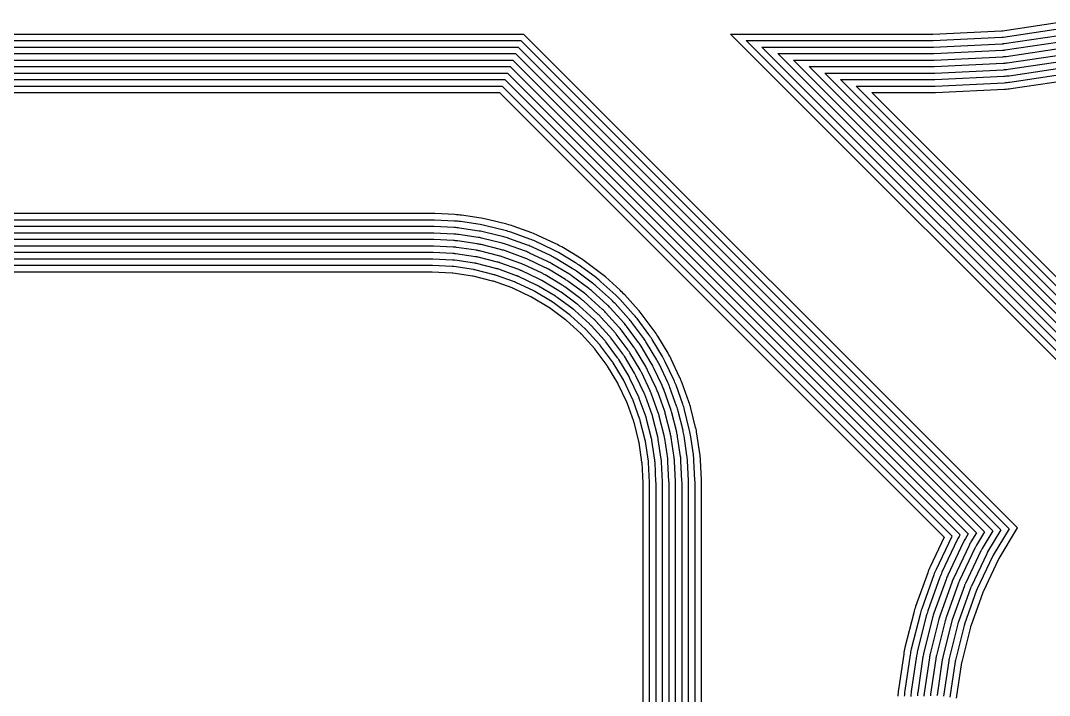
# Model space of a CAD drawing. Header units: metres. Extents: x 1.4 to 44.2, y 0.1 to 33.9.
# Drawn here: x 33.48 to 39.81, y 4.27 to 8.42 of the extents above; entities that cross this region are included whole.
import ezdxf

# ---------------------------------------------------------------- set-up
doc = ezdxf.new("R2010")
doc.units = ezdxf.units.M

msp = doc.modelspace()

# ---------------------------------------------------------------- linework, layer by layer
for points in [[(40.2485, 5.9382), (37.8477, 8.339), (39.089, 8.339), (39.0902, 8.339), (39.0915, 8.3391), (39.5147, 8.3599), (39.5159, 8.3599), (39.5172, 8.36), (39.5184, 8.3602), (39.5196, 8.3603), (39.9387, 8.4225)], [(40.2547, 5.9886), (37.9443, 8.299), (39.089, 8.299), (39.0912, 8.299), (39.0934, 8.2991), (39.5167, 8.3199), (39.5189, 8.32), (39.5211, 8.3202), (39.5233, 8.3205), (39.5255, 8.3208), (39.9446, 8.383)], [(29.183, 8.339), (36.5743, 8.339), (39.6118, 5.3015), (39.6113, 5.3008), (39.4978, 5.1114), (39.4972, 5.1103), (39.4966, 5.1092), (39.496, 5.1081), (39.4955, 5.107), (39.4011, 4.9074), (39.4006, 4.9063), (39.4001, 4.9052), (39.3996, 4.904), (39.3992, 4.9029), (39.3248, 4.695), (39.3244, 4.6938), (39.324, 4.6927), (39.3237, 4.6915), (39.3234, 4.6903), (39.2697, 4.4761), (39.2695, 4.4749), (39.2692, 4.4737), (39.269, 4.4725), (39.2688, 4.4713), (39.2364, 4.2529)], [(29.183, 8.299), (36.5578, 8.299), (39.5614, 5.2953), (39.4635, 5.1319), (39.4624, 5.13), (39.4613, 5.1281), (39.4603, 5.1261), (39.4593, 5.1241), (39.3649, 4.9245), (39.364, 4.9225), (39.3631, 4.9205), (39.3623, 4.9184), (39.3615, 4.9164), (39.2872, 4.7085), (39.2864, 4.7064), (39.2858, 4.7043), (39.2852, 4.7022), (39.2846, 4.7), (39.2309, 4.4858), (39.2304, 4.4837), (39.23, 4.4815), (39.2296, 4.4794), (39.2292, 4.4772), (39.1968, 4.2588)], [(40.2609, 6.0389), (38.0408, 8.259), (39.089, 8.259), (39.0922, 8.2591), (39.0954, 8.2592), (39.5186, 8.28), (39.5218, 8.2802), (39.525, 8.2804), (39.5282, 8.2808), (39.5313, 8.2812), (39.9505, 8.3434)], [(40.2671, 6.0893), (38.1374, 8.219), (39.089, 8.219), (39.0932, 8.2191), (39.0974, 8.2192), (39.5206, 8.24), (39.5248, 8.2403), (39.5289, 8.2406), (39.5331, 8.2411), (39.5372, 8.2416), (39.9564, 8.3038)], [(29.183, 8.259), (36.5412, 8.259), (39.5111, 5.2891), (39.4292, 5.1525), (39.4276, 5.1497), (39.426, 5.1469), (39.4246, 5.1441), (39.4232, 5.1412), (39.3288, 4.9416), (39.3274, 4.9387), (39.3262, 4.9358), (39.325, 4.9328), (39.3239, 4.9298), (39.2495, 4.7219), (39.2485, 4.7189), (39.2475, 4.7159), (39.2466, 4.7128), (39.2458, 4.7097), (39.1921, 4.4956), (39.1914, 4.4924), (39.1907, 4.4893), (39.1902, 4.4862), (39.1897, 4.483), (39.1573, 4.2646)], [(40.2733, 6.1397), (38.234, 8.179), (39.089, 8.179), (39.0942, 8.1791), (39.0993, 8.1793), (39.5226, 8.2001), (39.5277, 8.2004), (39.5328, 8.2008), (39.538, 8.2014), (39.5431, 8.2021), (39.9622, 8.2643)], [(29.183, 8.219), (36.5246, 8.219), (39.4607, 5.2829), (39.3949, 5.1731), (39.3928, 5.1694), (39.3908, 5.1658), (39.3888, 5.1621), (39.387, 5.1583), (39.2926, 4.9587), (39.2909, 4.9549), (39.2892, 4.9511), (39.2877, 4.9472), (39.2862, 4.9433), (39.2118, 4.7354), (39.2105, 4.7315), (39.2092, 4.7275), (39.2081, 4.7235), (39.207, 4.7195), (39.1533, 4.5053), (39.1524, 4.5012), (39.1515, 4.4971), (39.1507, 4.493), (39.1501, 4.4889), (39.1177, 4.2705), (39.1171, 4.2664)], [(29.183, 8.179), (36.5081, 8.179), (39.4104, 5.2767), (39.3606, 5.1936), (39.358, 5.1892), (39.3555, 5.1846), (39.3531, 5.1801), (39.3509, 5.1754), (39.2564, 4.9758), (39.2543, 4.9712), (39.2523, 4.9664), (39.2504, 4.9616), (39.2486, 4.9568), (39.1742, 4.7489), (39.1725, 4.744), (39.1709, 4.7391), (39.1695, 4.7342), (39.1682, 4.7292), (39.1145, 4.515), (39.1133, 4.51), (39.1123, 4.5049), (39.1113, 4.4999), (39.1105, 4.4948), (39.0781, 4.2764), (39.0774, 4.2713), (39.0769, 4.2661)], [(40.2795, 6.19), (38.3305, 8.139), (39.089, 8.139), (39.0951, 8.1391), (39.1013, 8.1393), (39.5245, 8.1601), (39.5306, 8.1605), (39.5368, 8.161), (39.5429, 8.1617), (39.5489, 8.1625), (39.9681, 8.2247)], [(40.2857, 6.2404), (38.4271, 8.099), (39.089, 8.099), (39.0961, 8.0991), (39.1032, 8.0994), (39.5265, 8.1202), (39.5336, 8.1206), (39.5407, 8.1212), (39.5477, 8.122), (39.5548, 8.1229), (39.974, 8.1851)], [(29.183, 8.139), (36.4915, 8.139), (39.36, 5.2705), (39.3263, 5.2142), (39.3232, 5.2089), (39.3202, 5.2035), (39.3174, 5.1981), (39.3147, 5.1925), (39.2203, 4.9929), (39.2177, 4.9874), (39.2153, 4.9817), (39.213, 4.976), (39.2109, 4.9703), (39.1365, 4.7624), (39.1345, 4.7566), (39.1327, 4.7507), (39.131, 4.7448), (39.1294, 4.7389), (39.0757, 4.5247), (39.0743, 4.5187), (39.073, 4.5127), (39.0719, 4.5067), (39.071, 4.5006), (39.0386, 4.2822), (39.0377, 4.2762), (39.0371, 4.2701), (39.0365, 4.2639)], [(40.292, 6.2907), (38.5237, 8.059), (39.089, 8.059), (39.0971, 8.0591), (39.1052, 8.0594), (39.5284, 8.0802), (39.5365, 8.0807), (39.5446, 8.0814), (39.5526, 8.0823), (39.5607, 8.0834), (39.9798, 8.1456)], [(40.299, 6.3403), (38.6202, 8.019), (39.089, 8.019), (39.0981, 8.0191), (39.1072, 8.0195), (39.5304, 8.0403), (39.5395, 8.0408), (39.5485, 8.0416), (39.5575, 8.0426), (39.5665, 8.0438), (39.9857, 8.106)], [(29.183, 8.099), (36.4749, 8.099), (39.3097, 5.2643), (39.2919, 5.2347), (39.2884, 5.2286), (39.2849, 5.2224), (39.2817, 5.216), (39.2785, 5.2096), (39.1841, 5.01), (39.1812, 5.0036), (39.1784, 4.997), (39.1757, 4.9904), (39.1732, 4.9837), (39.0988, 4.7759), (39.0965, 4.7691), (39.0944, 4.7623), (39.0924, 4.7555), (39.0906, 4.7486), (39.0369, 4.5344), (39.0353, 4.5275), (39.0338, 4.5205), (39.0325, 4.5135), (39.0314, 4.5065), (38.999, 4.2881), (38.998, 4.2811), (38.9972, 4.274), (38.9966, 4.2669)], [(29.183, 8.059), (36.4584, 8.059), (39.2593, 5.2581), (39.2576, 5.2553), (39.2536, 5.2483), (39.2497, 5.2412), (39.2459, 5.234), (39.2424, 5.2267), (39.148, 5.0271), (39.1446, 5.0198), (39.1414, 5.0123), (39.1384, 5.0048), (39.1356, 4.9972), (39.0612, 4.7893), (39.0586, 4.7817), (39.0561, 4.7739), (39.0539, 4.7662), (39.0518, 4.7583), (38.9981, 4.5441), (38.9963, 4.5363), (38.9946, 4.5283), (38.9931, 4.5204), (38.9918, 4.5124), (38.9594, 4.294), (38.9583, 4.2859), (38.9574, 4.2779), (38.9567, 4.2698), (38.9562, 4.2617)], [(40.3073, 6.3886), (38.7168, 7.979), (39.089, 7.979), (39.0991, 7.9791), (39.1091, 7.9795), (39.5324, 8.0003), (39.5424, 8.0009), (39.5524, 8.0018), (39.5624, 8.0029), (39.5724, 8.0042), (39.9916, 8.0664)], [(29.183, 8.019), (36.4418, 8.019), (39.2097, 5.2511), (39.2062, 5.2439), (39.1118, 5.0442), (39.108, 5.036), (39.1044, 5.0276), (39.1011, 5.0192), (39.0979, 5.0107), (39.0235, 4.8028), (39.0206, 4.7942), (39.0178, 4.7856), (39.0153, 4.7768), (39.013, 4.7681), (38.9593, 4.5539), (38.9572, 4.545), (38.9554, 4.5361), (38.9537, 4.5272), (38.9523, 4.5183), (38.9199, 4.2998), (38.9186, 4.2908), (38.9176, 4.2818), (38.9168, 4.2728), (38.9163, 4.2637)], [(29.183, 7.979), (36.4252, 7.979), (39.1615, 5.2428), (39.0756, 5.0613), (39.0715, 5.0522), (39.0675, 5.043), (39.0638, 5.0336), (39.0603, 5.0242), (38.9859, 4.8163), (38.9826, 4.8068), (38.9796, 4.7972), (38.9767, 4.7875), (38.9742, 4.7778), (38.9205, 4.5636), (38.9182, 4.5538), (38.9161, 4.544), (38.9143, 4.5341), (38.9127, 4.5241), (38.8803, 4.3057), (38.8789, 4.2957), (38.8778, 4.2857), (38.877, 4.2757), (38.8763, 4.2657)], [(37.669, 3.075), (37.669, 5.575), (37.6689, 5.5851), (37.6685, 5.5951), (37.6625, 5.7177), (37.6619, 5.7277), (37.661, 5.7377), (37.6599, 5.7477), (37.6586, 5.7577), (37.6406, 5.879), (37.639, 5.889), (37.6371, 5.8989), (37.635, 5.9087), (37.6327, 5.9185), (37.6029, 6.0375), (37.6003, 6.0472), (37.5975, 6.0569), (37.5945, 6.0665), (37.5912, 6.076), (37.5499, 6.1915), (37.5464, 6.2009), (37.5427, 6.2103), (37.5387, 6.2195), (37.5345, 6.2287), (37.482, 6.3396), (37.4776, 6.3486), (37.473, 6.3575), (37.4681, 6.3663), (37.4631, 6.375), (37.4, 6.4803), (37.3947, 6.4888), (37.3893, 6.4973), (37.3836, 6.5056), (37.3777, 6.5137), (37.3046, 6.6122), (37.2985, 6.6202), (37.2922, 6.6281), (37.2857, 6.6358), (37.2791, 6.6433), (37.1967, 6.7342), (37.1898, 6.7416), (37.1828, 6.7488), (37.1756, 6.7558), (37.1682, 6.7627), (37.0773, 6.8451), (37.0698, 6.8517), (37.0621, 6.8582), (37.0542, 6.8645), (37.0462, 6.8706), (36.9477, 6.9437), (36.9396, 6.9496), (36.9313, 6.9553), (36.9228, 6.9607), (36.9143, 6.966), (36.809, 7.0291), (36.8003, 7.0341), (36.7915, 7.039), (36.7826, 7.0436), (36.7736, 7.048), (36.6627, 7.1005), (36.6535, 7.1047), (36.6443, 7.1087), (36.6349, 7.1124), (36.6255, 7.1159), (36.51, 7.1572), (36.5005, 7.1605), (36.4909, 7.1635), (36.4812, 7.1663), (36.4715, 7.1689), (36.3525, 7.1987), (36.3427, 7.201), (36.3329, 7.2031), (36.323, 7.205), (36.313, 7.2066), (36.1917, 7.2246), (36.1817, 7.2259), (36.1717, 7.227), (36.1617, 7.2279), (36.1517, 7.2285), (36.0291, 7.2345), (36.0191, 7.2349), (36.009, 7.235), (32.009, 7.235)], [(37.629, 3.075), (37.629, 5.575), (37.6289, 5.5841), (37.6286, 5.5932), (37.6225, 5.7157), (37.622, 5.7248), (37.6212, 5.7338), (37.6202, 5.7428), (37.619, 5.7518), (37.601, 5.8732), (37.5995, 5.8821), (37.5979, 5.8911), (37.596, 5.8999), (37.5939, 5.9088), (37.5641, 6.0278), (37.5618, 6.0366), (37.5593, 6.0453), (37.5565, 6.0539), (37.5536, 6.0625), (37.5122, 6.178), (37.5091, 6.1865), (37.5057, 6.195), (37.5021, 6.2033), (37.4983, 6.2116), (37.4459, 6.3225), (37.4419, 6.3306), (37.4377, 6.3387), (37.4333, 6.3466), (37.4288, 6.3545), (37.3657, 6.4597), (37.3609, 6.4674), (37.356, 6.475), (37.3509, 6.4825), (37.3455, 6.4899), (37.2725, 6.5884), (37.267, 6.5956), (37.2613, 6.6027), (37.2554, 6.6097), (37.2494, 6.6165), (37.167, 6.7074), (37.1609, 6.714), (37.1545, 6.7205), (37.148, 6.7269), (37.1414, 6.733), (37.0505, 6.8154), (37.0437, 6.8214), (37.0367, 6.8273), (37.0296, 6.833), (37.0224, 6.8385), (36.9239, 6.9115), (36.9165, 6.9169), (36.909, 6.922), (36.9014, 6.9269), (36.8937, 6.9317), (36.7885, 6.9948), (36.7806, 6.9993), (36.7727, 7.0037), (36.7646, 7.0079), (36.7565, 7.0119), (36.6456, 7.0643), (36.6373, 7.0681), (36.629, 7.0717), (36.6205, 7.0751), (36.612, 7.0782), (36.4965, 7.1196), (36.4879, 7.1225), (36.4793, 7.1253), (36.4706, 7.1278), (36.4618, 7.1301), (36.3428, 7.1599), (36.3339, 7.162), (36.3251, 7.1639), (36.3161, 7.1655), (36.3072, 7.167), (36.1858, 7.185), (36.1768, 7.1862), (36.1678, 7.1872), (36.1588, 7.188), (36.1497, 7.1885), (36.0272, 7.1946), (36.0181, 7.1949), (36.009, 7.195), (32.009, 7.195)], [(37.589, 3.075), (37.589, 5.575), (37.5889, 5.5831), (37.5886, 5.5912), (37.5826, 5.7137), (37.5821, 5.7218), (37.5814, 5.7299), (37.5805, 5.7379), (37.5794, 5.746), (37.5614, 5.8673), (37.5601, 5.8753), (37.5587, 5.8833), (37.557, 5.8912), (37.5551, 5.8991), (37.5253, 6.0181), (37.5232, 6.0259), (37.521, 6.0337), (37.5185, 6.0414), (37.5159, 6.049), (37.4746, 6.1645), (37.4717, 6.1721), (37.4687, 6.1797), (37.4656, 6.1871), (37.4622, 6.1945), (37.4097, 6.3054), (37.4062, 6.3126), (37.4024, 6.3198), (37.3985, 6.3269), (37.3945, 6.3339), (37.3314, 6.4391), (37.3272, 6.446), (37.3227, 6.4528), (37.3182, 6.4595), (37.3134, 6.4661), (37.2403, 6.5646), (37.2354, 6.571), (37.2304, 6.5774), (37.2252, 6.5836), (37.2198, 6.5896), (37.1374, 6.6805), (37.1319, 6.6864), (37.1262, 6.6922), (37.1204, 6.6979), (37.1145, 6.7034), (37.0236, 6.7858), (37.0176, 6.7912), (37.0114, 6.7964), (37.005, 6.8014), (36.9986, 6.8063), (36.9001, 6.8794), (36.8935, 6.8842), (36.8868, 6.8887), (36.88, 6.8932), (36.8731, 6.8974), (36.7679, 6.9605), (36.7609, 6.9645), (36.7538, 6.9684), (36.7466, 6.9722), (36.7394, 6.9757), (36.6285, 7.0282), (36.6211, 7.0316), (36.6137, 7.0347), (36.6061, 7.0377), (36.5985, 7.0406), (36.483, 7.0819), (36.4754, 7.0845), (36.4677, 7.087), (36.4599, 7.0892), (36.4521, 7.0913), (36.3331, 7.1211), (36.3252, 7.123), (36.3173, 7.1247), (36.3093, 7.1261), (36.3013, 7.1274), (36.18, 7.1454), (36.1719, 7.1465), (36.1639, 7.1474), (36.1558, 7.1481), (36.1477, 7.1486), (36.0252, 7.1546), (36.0171, 7.1549), (36.009, 7.155), (32.009, 7.155)], [(37.549, 3.075), (37.549, 5.575), (37.5489, 5.5821), (37.5487, 5.5892), (37.5426, 5.7118), (37.5422, 5.7189), (37.5416, 5.726), (37.5408, 5.733), (37.5399, 5.7401), (37.5219, 5.8614), (37.5207, 5.8685), (37.5194, 5.8755), (37.5179, 5.8824), (37.5163, 5.8893), (37.4865, 6.0083), (37.4847, 6.0152), (37.4827, 6.0221), (37.4806, 6.0288), (37.4782, 6.0356), (37.4369, 6.1511), (37.4344, 6.1577), (37.4318, 6.1643), (37.429, 6.1709), (37.426, 6.1774), (37.3736, 6.2882), (37.3704, 6.2946), (37.3672, 6.301), (37.3637, 6.3072), (37.3602, 6.3133), (37.2971, 6.4186), (37.2934, 6.4246), (37.2895, 6.4306), (37.2854, 6.4365), (37.2813, 6.4422), (37.2082, 6.5408), (37.2039, 6.5464), (37.1994, 6.552), (37.1949, 6.5574), (37.1902, 6.5628), (37.1078, 6.6536), (37.1029, 6.6589), (37.098, 6.664), (37.0929, 6.6689), (37.0876, 6.6738), (36.9968, 6.7562), (36.9914, 6.7609), (36.986, 6.7654), (36.9804, 6.7699), (36.9748, 6.7742), (36.8762, 6.8473), (36.8705, 6.8514), (36.8646, 6.8555), (36.8586, 6.8594), (36.8526, 6.8631), (36.7473, 6.9262), (36.7412, 6.9297), (36.735, 6.9332), (36.7286, 6.9364), (36.7222, 6.9396), (36.6114, 6.992), (36.6049, 6.995), (36.5983, 6.9978), (36.5917, 7.0004), (36.5851, 7.0029), (36.4696, 7.0442), (36.4628, 7.0466), (36.4561, 7.0487), (36.4492, 7.0507), (36.4423, 7.0525), (36.3233, 7.0823), (36.3164, 7.0839), (36.3095, 7.0854), (36.3025, 7.0867), (36.2954, 7.0879), (36.1741, 7.1059), (36.167, 7.1068), (36.16, 7.1076), (36.1529, 7.1082), (36.1458, 7.1086), (36.0232, 7.1147), (36.0161, 7.1149), (36.009, 7.115), (32.009, 7.115)], [(37.509, 3.075), (37.509, 5.575), (37.5089, 5.5811), (37.5087, 5.5873), (37.5027, 5.7098), (37.5023, 5.7159), (37.5018, 5.722), (37.5011, 5.7281), (37.5003, 5.7342), (37.4823, 5.8556), (37.4813, 5.8616), (37.4802, 5.8676), (37.4789, 5.8737), (37.4775, 5.8796), (37.4477, 5.9986), (37.4461, 6.0045), (37.4444, 6.0104), (37.4426, 6.0163), (37.4406, 6.0221), (37.3992, 6.1376), (37.3971, 6.1433), (37.3948, 6.149), (37.3924, 6.1547), (37.3899, 6.1603), (37.3374, 6.2711), (37.3347, 6.2767), (37.3319, 6.2821), (37.3289, 6.2875), (37.3258, 6.2928), (37.2628, 6.398), (37.2596, 6.4032), (37.2562, 6.4084), (37.2527, 6.4134), (37.2492, 6.4184), (37.1761, 6.5169), (37.1724, 6.5218), (37.1685, 6.5266), (37.1646, 6.5313), (37.1605, 6.5359), (37.0781, 6.6268), (37.074, 6.6313), (37.0697, 6.6357), (37.0653, 6.64), (37.0608, 6.6441), (36.9699, 6.7265), (36.9653, 6.7306), (36.9606, 6.7345), (36.9558, 6.7384), (36.9509, 6.7421), (36.8524, 6.8152), (36.8474, 6.8187), (36.8424, 6.8222), (36.8372, 6.8256), (36.832, 6.8288), (36.7268, 6.8918), (36.7215, 6.8949), (36.7161, 6.8979), (36.7107, 6.9007), (36.7051, 6.9034), (36.5943, 6.9559), (36.5887, 6.9584), (36.583, 6.9608), (36.5773, 6.9631), (36.5716, 6.9652), (36.4561, 7.0066), (36.4503, 7.0086), (36.4444, 7.0104), (36.4385, 7.0121), (36.4326, 7.0137), (36.3136, 7.0435), (36.3077, 7.0449), (36.3016, 7.0462), (36.2956, 7.0473), (36.2896, 7.0483), (36.1682, 7.0663), (36.1621, 7.0671), (36.156, 7.0678), (36.1499, 7.0683), (36.1438, 7.0687), (36.0213, 7.0747), (36.0151, 7.0749), (36.009, 7.075), (32.009, 7.075)], [(37.469, 3.075), (37.469, 5.575), (37.4689, 5.5802), (37.4688, 5.5853), (37.4627, 5.7078), (37.4624, 5.713), (37.462, 5.7181), (37.4614, 5.7232), (37.4607, 5.7283), (37.4427, 5.8497), (37.4419, 5.8548), (37.441, 5.8598), (37.4399, 5.8649), (37.4387, 5.8699), (37.4089, 5.9889), (37.4076, 5.9939), (37.4061, 5.9988), (37.4046, 6.0037), (37.4029, 6.0086), (37.3616, 6.1241), (37.3598, 6.1289), (37.3579, 6.1337), (37.3558, 6.1385), (37.3537, 6.1432), (37.3013, 6.254), (37.299, 6.2587), (37.2966, 6.2633), (37.2941, 6.2678), (37.2915, 6.2722), (37.2285, 6.3774), (37.2258, 6.3818), (37.223, 6.3861), (37.22, 6.3904), (37.217, 6.3946), (37.1439, 6.4931), (37.1408, 6.4972), (37.1376, 6.5012), (37.1343, 6.5052), (37.1309, 6.509), (37.0485, 6.5999), (37.045, 6.6037), (37.0414, 6.6074), (37.0377, 6.611), (37.0339, 6.6145), (36.943, 6.6969), (36.9392, 6.7003), (36.9352, 6.7036), (36.9312, 6.7068), (36.9271, 6.7099), (36.8286, 6.783), (36.8244, 6.786), (36.8201, 6.789), (36.8158, 6.7918), (36.8114, 6.7945), (36.7062, 6.8575), (36.7018, 6.8601), (36.6973, 6.8626), (36.6927, 6.865), (36.688, 6.8673), (36.5772, 6.9197), (36.5725, 6.9218), (36.5677, 6.9239), (36.5629, 6.9258), (36.5581, 6.9276), (36.4426, 6.9689), (36.4377, 6.9706), (36.4328, 6.9721), (36.4279, 6.9736), (36.4229, 6.9749), (36.3039, 7.0047), (36.2989, 7.0059), (36.2938, 7.007), (36.2888, 7.0079), (36.2837, 7.0087), (36.1623, 7.0267), (36.1572, 7.0274), (36.1521, 7.028), (36.147, 7.0284), (36.1418, 7.0287), (36.0193, 7.0348), (36.0142, 7.0349), (36.009, 7.035), (32.009, 7.035)], [(37.429, 3.075), (37.429, 5.575), (37.429, 5.5792), (37.4288, 5.5834), (37.4228, 5.7059), (37.4225, 5.71), (37.4222, 5.7142), (37.4217, 5.7183), (37.4212, 5.7225), (37.4032, 5.8438), (37.4025, 5.8479), (37.4017, 5.852), (37.4009, 5.8561), (37.3999, 5.8602), (37.3701, 5.9792), (37.369, 5.9832), (37.3679, 5.9872), (37.3666, 5.9912), (37.3653, 5.9951), (37.3239, 6.1106), (37.3225, 6.1145), (37.3209, 6.1184), (37.3193, 6.1223), (37.3175, 6.1261), (37.2651, 6.2369), (37.2633, 6.2407), (37.2613, 6.2444), (37.2593, 6.2481), (37.2572, 6.2517), (37.1942, 6.3569), (37.192, 6.3604), (37.1897, 6.3639), (37.1873, 6.3674), (37.1849, 6.3707), (37.1118, 6.4693), (37.1093, 6.4726), (37.1067, 6.4759), (37.104, 6.479), (37.1012, 6.4822), (37.0189, 6.5731), (37.016, 6.5761), (37.0131, 6.5791), (37.0101, 6.582), (37.0071, 6.5849), (36.9162, 6.6672), (36.913, 6.67), (36.9099, 6.6727), (36.9066, 6.6753), (36.9033, 6.6778), (36.8047, 6.7509), (36.8014, 6.7533), (36.7979, 6.7557), (36.7944, 6.758), (36.7909, 6.7602), (36.6857, 6.8232), (36.6821, 6.8253), (36.6784, 6.8273), (36.6747, 6.8293), (36.6709, 6.8311), (36.5601, 6.8835), (36.5563, 6.8853), (36.5524, 6.8869), (36.5485, 6.8885), (36.5446, 6.8899), (36.4291, 6.9313), (36.4252, 6.9326), (36.4212, 6.9339), (36.4172, 6.935), (36.4132, 6.9361), (36.2942, 6.9659), (36.2901, 6.9669), (36.286, 6.9677), (36.2819, 6.9685), (36.2778, 6.9692), (36.1565, 6.9872), (36.1523, 6.9877), (36.1482, 6.9882), (36.144, 6.9885), (36.1399, 6.9888), (36.0174, 6.9948), (36.0132, 6.995), (36.009, 6.995), (32.009, 6.995)], [(37.389, 3.075), (37.389, 5.575), (37.389, 5.5782), (37.3889, 5.5814), (37.3828, 5.7039), (37.3826, 5.7071), (37.3824, 5.7103), (37.382, 5.7134), (37.3816, 5.7166), (37.3636, 5.838), (37.3631, 5.8411), (37.3625, 5.8442), (37.3618, 5.8474), (37.3611, 5.8505), (37.3313, 5.9695), (37.3305, 5.9725), (37.3296, 5.9756), (37.3286, 5.9786), (37.3276, 5.9817), (37.2863, 6.0972), (37.2852, 6.1002), (37.284, 6.1031), (37.2827, 6.106), (37.2814, 6.1089), (37.2289, 6.2198), (37.2275, 6.2227), (37.2261, 6.2255), (37.2245, 6.2283), (37.2229, 6.2311), (37.1599, 6.3363), (37.1582, 6.339), (37.1564, 6.3417), (37.1546, 6.3443), (37.1528, 6.3469), (37.0797, 6.4454), (37.0778, 6.448), (37.0758, 6.4505), (37.0737, 6.4529), (37.0716, 6.4553), (36.9892, 6.5462), (36.987, 6.5485), (36.9848, 6.5508), (36.9825, 6.553), (36.9802, 6.5552), (36.8893, 6.6376), (36.8869, 6.6397), (36.8845, 6.6418), (36.882, 6.6438), (36.8794, 6.6457), (36.7809, 6.7188), (36.7783, 6.7206), (36.7757, 6.7224), (36.773, 6.7242), (36.7703, 6.7259), (36.6651, 6.7889), (36.6623, 6.7905), (36.6595, 6.7921), (36.6567, 6.7935), (36.6538, 6.7949), (36.5429, 6.8474), (36.54, 6.8487), (36.5371, 6.85), (36.5342, 6.8512), (36.5312, 6.8523), (36.4157, 6.8936), (36.4126, 6.8946), (36.4096, 6.8956), (36.4065, 6.8965), (36.4035, 6.8973), (36.2845, 6.9271), (36.2814, 6.9278), (36.2782, 6.9285), (36.2751, 6.9291), (36.272, 6.9296), (36.1506, 6.9476), (36.1474, 6.948), (36.1443, 6.9484), (36.1411, 6.9486), (36.1379, 6.9488), (36.0154, 6.9549), (36.0122, 6.955), (36.009, 6.955), (32.009, 6.955)], [(37.349, 3.075), (37.349, 5.575), (37.349, 5.5772), (37.3489, 5.5794), (37.3429, 5.7019), (37.3427, 5.7042), (37.3426, 5.7064), (37.3423, 5.7086), (37.342, 5.7107), (37.324, 5.8321), (37.3237, 5.8343), (37.3233, 5.8364), (37.3228, 5.8386), (37.3223, 5.8407), (37.2925, 5.9597), (37.2919, 5.9619), (37.2913, 5.964), (37.2906, 5.9661), (37.2899, 5.9682), (37.2486, 6.0837), (37.2478, 6.0858), (37.247, 6.0878), (37.2461, 6.0898), (37.2452, 6.0918), (37.1928, 6.2027), (37.1918, 6.2047), (37.1908, 6.2067), (37.1897, 6.2086), (37.1886, 6.2105), (37.1255, 6.3157), (37.1244, 6.3176), (37.1232, 6.3195), (37.1219, 6.3213), (37.1206, 6.3231), (37.0476, 6.4216), (37.0462, 6.4234), (37.0448, 6.4251), (37.0434, 6.4268), (37.042, 6.4284), (36.9596, 6.5193), (36.9581, 6.521), (36.9565, 6.5225), (36.955, 6.5241), (36.9533, 6.5256), (36.8624, 6.608), (36.8608, 6.6094), (36.8591, 6.6108), (36.8574, 6.6122), (36.8556, 6.6136), (36.7571, 6.6866), (36.7553, 6.6879), (36.7535, 6.6892), (36.7516, 6.6904), (36.7497, 6.6915), (36.6445, 6.7546), (36.6426, 6.7557), (36.6407, 6.7568), (36.6387, 6.7578), (36.6367, 6.7588), (36.5258, 6.8112), (36.5238, 6.8121), (36.5218, 6.813), (36.5198, 6.8138), (36.5177, 6.8146), (36.4022, 6.8559), (36.4001, 6.8566), (36.398, 6.8573), (36.3959, 6.8579), (36.3937, 6.8585), (36.2747, 6.8883), (36.2726, 6.8888), (36.2704, 6.8893), (36.2683, 6.8897), (36.2661, 6.89), (36.1447, 6.908), (36.1426, 6.9083), (36.1404, 6.9086), (36.1382, 6.9087), (36.1359, 6.9089), (36.0134, 6.9149), (36.0112, 6.915), (36.009, 6.915), (32.009, 6.915)], [(37.309, 3.075), (37.309, 5.575), (37.309, 5.5762), (37.309, 5.5775), (37.3029, 5.7), (37.3029, 5.7012), (37.3028, 5.7024), (37.3026, 5.7037), (37.3025, 5.7049), (37.2845, 5.8262), (37.2843, 5.8274), (37.284, 5.8286), (37.2838, 5.8298), (37.2835, 5.831), (37.2537, 5.95), (37.2534, 5.9512), (37.253, 5.9524), (37.2527, 5.9536), (37.2523, 5.9547), (37.2109, 6.0702), (37.2105, 6.0714), (37.2101, 6.0725), (37.2096, 6.0736), (37.2091, 6.0747), (37.1566, 6.1856), (37.1561, 6.1867), (37.1555, 6.1878), (37.1549, 6.1889), (37.1543, 6.19), (37.0912, 6.2952), (37.0906, 6.2962), (37.0899, 6.2973), (37.0892, 6.2983), (37.0885, 6.2993), (37.0154, 6.3978), (37.0147, 6.3988), (37.0139, 6.3997), (37.0131, 6.4007), (37.0123, 6.4016), (36.9299, 6.4925), (36.9291, 6.4934), (36.9283, 6.4943), (36.9274, 6.4951), (36.9265, 6.4959), (36.8356, 6.5783), (36.8347, 6.5791), (36.8337, 6.5799), (36.8328, 6.5807), (36.8318, 6.5814), (36.7333, 6.6545), (36.7323, 6.6552), (36.7313, 6.6559), (36.7302, 6.6566), (36.7292, 6.6572), (36.624, 6.7203), (36.6229, 6.7209), (36.6218, 6.7215), (36.6207, 6.7221), (36.6196, 6.7226), (36.5087, 6.7751), (36.5076, 6.7756), (36.5065, 6.7761), (36.5054, 6.7765), (36.5042, 6.7769), (36.3887, 6.8183), (36.3876, 6.8187), (36.3864, 6.819), (36.3852, 6.8194), (36.384, 6.8197), (36.265, 6.8495), (36.2638, 6.8498), (36.2626, 6.85), (36.2614, 6.8503), (36.2602, 6.8505), (36.1389, 6.8685), (36.1377, 6.8686), (36.1364, 6.8688), (36.1352, 6.8689), (36.134, 6.8689), (36.0115, 6.875), (36.0102, 6.875), (36.009, 6.875), (32.009, 6.875)]]:
    msp.add_lwpolyline(points)

doc.saveas('drawing.dxf')
